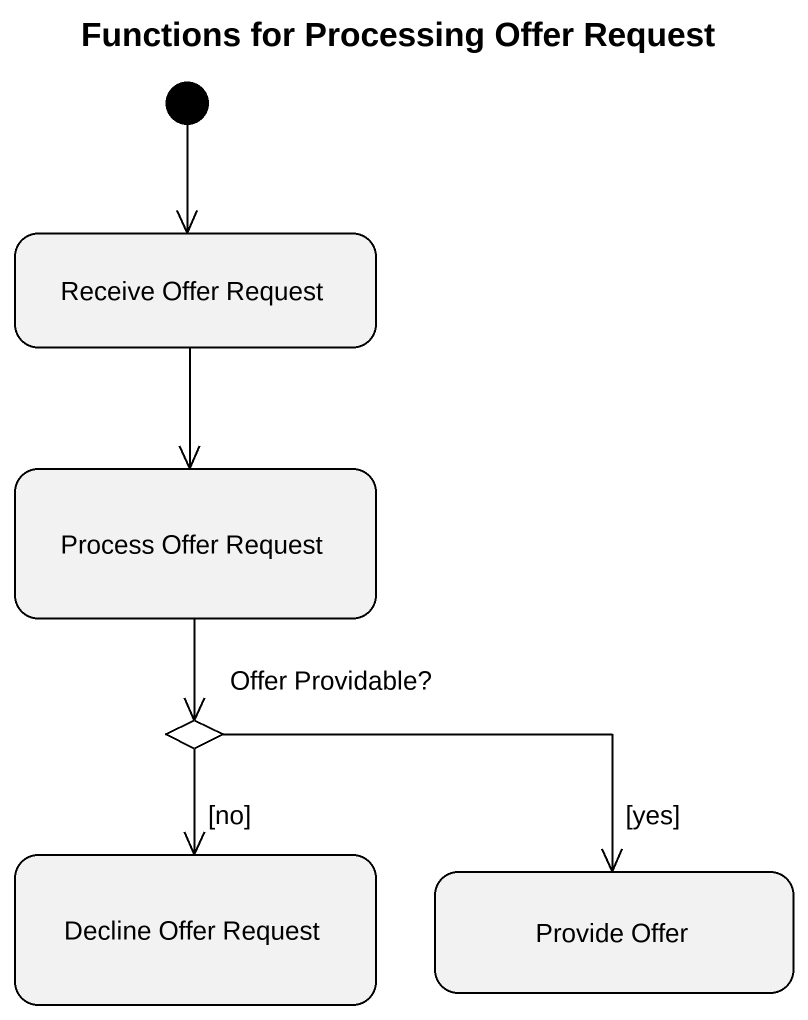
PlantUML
@startuml
title Functions for Processing Offer Request
hide empty description
state "Receive Offer Request" as Receive_Offer_Request
state "Process Offer Request" as Process_Offer_Request
state "Offer Providable?" as Offer_Providable <<choice>>
state "Decline Offer Request" as Decline_Offer_Request
state "Provide Offer" as Provide_Offer
[*] --> Receive_Offer_Request
Receive_Offer_Request --> Process_Offer_Request
Process_Offer_Request --> Offer_Providable
Offer_Providable --> Decline_Offer_Request : [no]
Offer_Providable -right-> Provide_Offer : [yes]
@enduml
